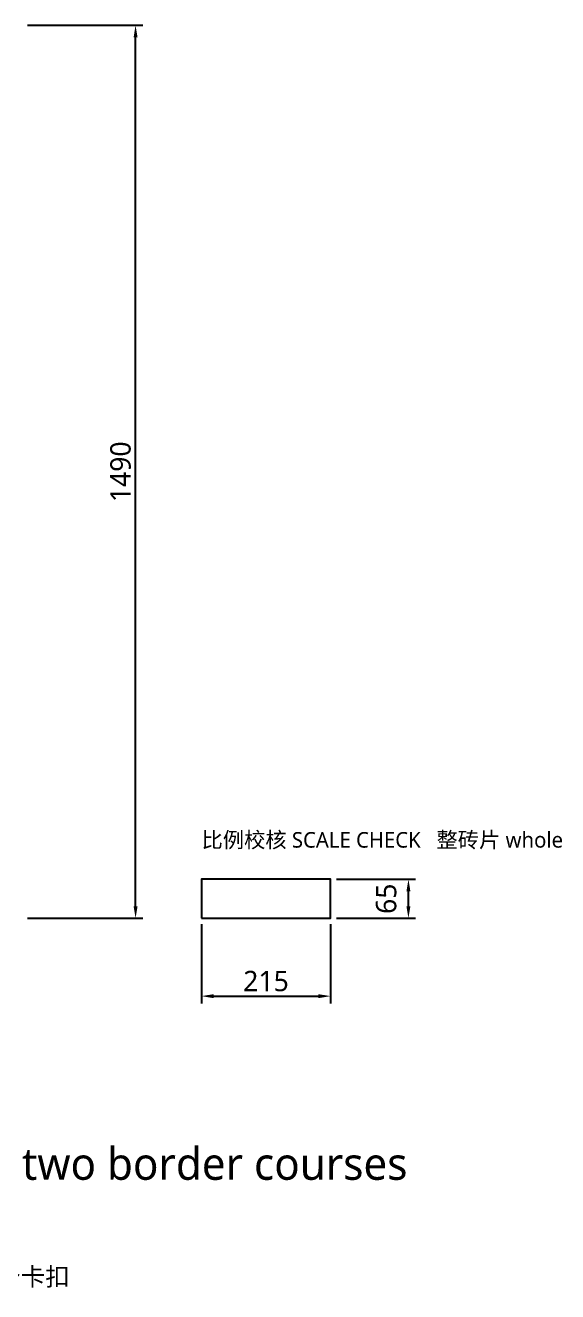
# Model space of a CAD drawing. Header units: millimetres. Extents: x -190 to 7814, y -8114 to 208.
# Drawn here: x 1571 to 2459, y -3667 to -1554 of the extents above; entities that cross this region are included whole.
import ezdxf
from ezdxf.enums import TextEntityAlignment as Align

# ---------------------------------------------------------------- set-up
doc = ezdxf.new("R2010")
doc.units = ezdxf.units.MM
doc.layers.add('DIM', color=8, linetype='Continuous')
doc.layers.add('TITLE', color=7, linetype='Continuous')
doc.styles.add('CN', font='msyh.ttc')
doc.dimstyles.new('MM', dxfattribs={"dimtxt": 34, "dimasz": 20, "dimexe": 12, "dimexo": 10, "dimgap": 8, "dimtad": 1, "dimdec": 1, "dimdsep": 46, "dimtxsty": 'CN', "dimcen": 2.5, "dimazin": 3, "dimtfac": 1, "dimtmove": 0, "dimatfit": 3})

msp = doc.modelspace()

# ---------------------------------------------------------------- linework, layer by layer
at = {"layer": 'DIM'}
msp.add_lwpolyline([(1865, -3044), (2080, -3044), (2080, -2979), (1865, -2979)], close=True, dxfattribs=at)

# ---------------------------------------------------------------- texts
at = {"layer": 'DIM', "style": 'CN'}
msp.add_text('比例校核 SCALE CHECK   整砖片 whole slip', height=26, dxfattribs=at).set_placement((1865, -2934), align=Align.BOTTOM_LEFT)
at = {"layer": 'TITLE', "style": 'CN'}
for s, height, p in [('4   顺砖错缝，上下各两道收边   Stretcher bond, two border courses', 54, (0, -3496.7)), ('板面 board 1436 x 1517     灰缝 joint 7     砖片 slip 215 x 65 x 20     共 185 片砖、110 个卡扣', 30, (0, -3666.06))]:
    msp.add_text(s, height=height, dxfattribs=at).set_placement(p, align=Align.BOTTOM_LEFT)

# ---------------------------------------------------------------- dimensions: what is measured, and where the dimension line sits
at = {"layer": 'DIM'}
for base, p1, p2 in [((1755, -3044), (1565, -3044), (1565, -1554)), ((2210, -3044), (2080, -3044), (2080, -2979))]:
    msp.add_linear_dim(base=base, p1=p1, p2=p2, angle=90, dimstyle='MM', dxfattribs=at).render()
msp.add_linear_dim(base=(1865, -3174), p1=(1865, -3044), p2=(2080, -3044), dimstyle='MM', dxfattribs=at).render()

doc.saveas('drawing.dxf')
